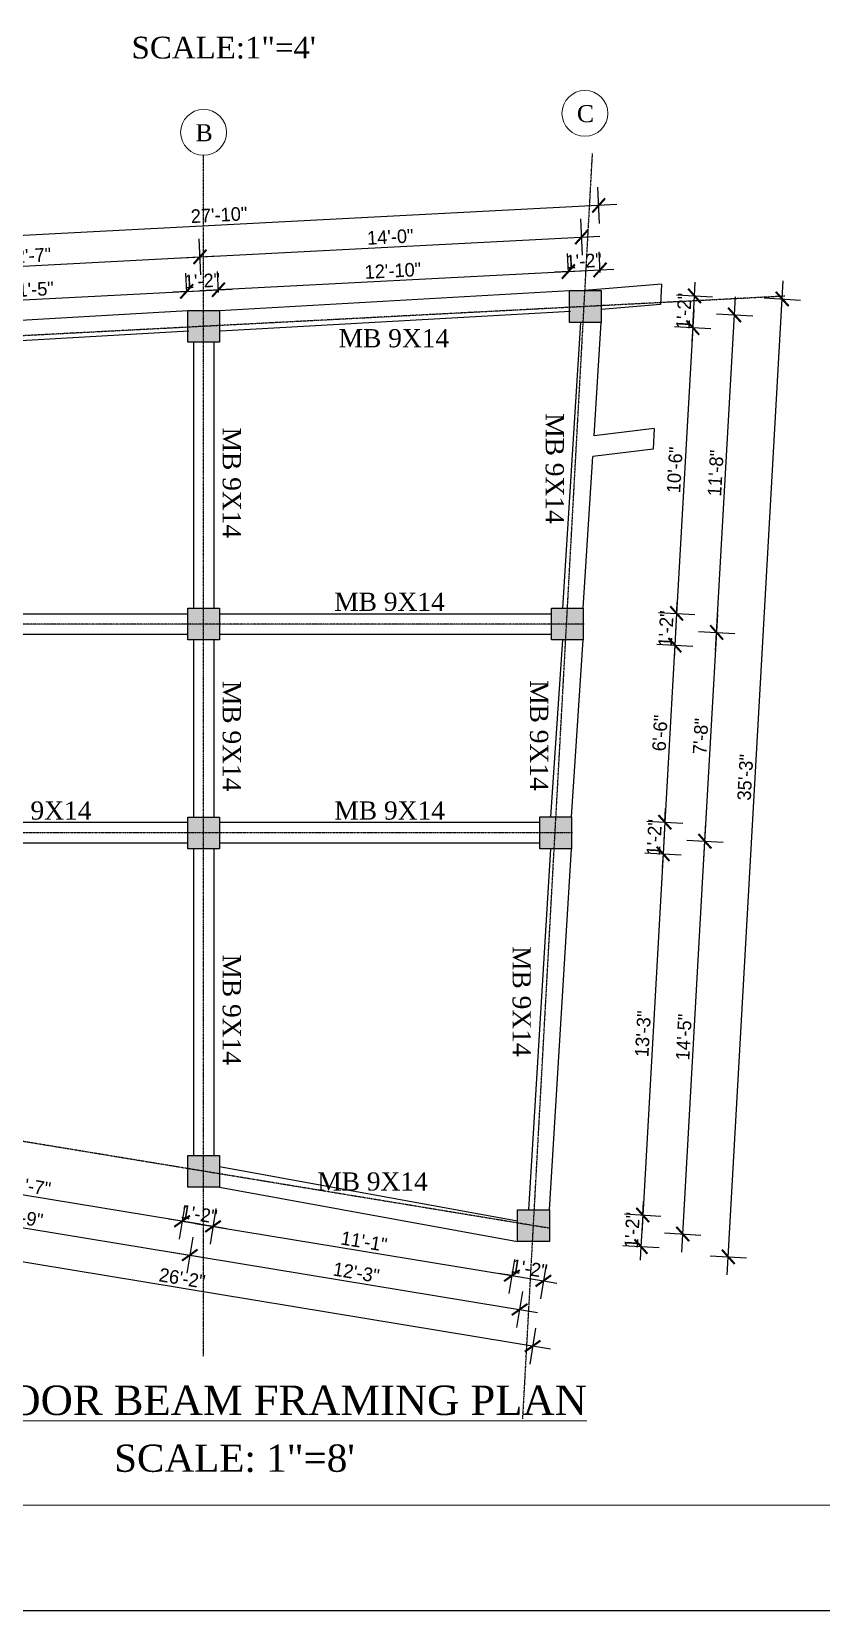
# Model space of a CAD drawing. Header units: inches. Extents: x -412 to 2766, y -9590 to -2111.
# Drawn here: x 1918 to 2266, y -6958 to -6262 of the extents above; entities that cross this region are included whole.
import ezdxf

# ---------------------------------------------------------------- set-up
doc = ezdxf.new("R2010")
doc.units = ezdxf.units.IN
doc.header["$LTSCALE"] = 0.5
doc.header["$MEASUREMENT"] = 0
doc.header["$PDMODE"] = 66
doc.linetypes.add('PHANTOM2', pattern=[1.25, 0.625, -0.125, 0.125, -0.125, 0.125, -0.125])
for name, color, linetype, lineweight in [('15 TEXT', 7, 'Continuous', 15), ('COLUMN', 8, 'Continuous', 50), ('DOOR & WIN', 1, 'Continuous', 25), ('ELE1', 3, 'Continuous', 9), ('Profile ele', 4, 'Continuous', 25), ('TEXT', 220, 'Continuous', 9), ('window', 6, 'Continuous', 13)]:
    doc.layers.add(name, color=color, linetype=linetype, lineweight=lineweight)
doc.layers.add('OUTLINE', color=116, linetype='Continuous')
doc.styles.add('ARCHITECTURE', font='stylu.ttf')
doc.styles.add('arial', font='arial.ttf')
doc.styles.get("Standard").update_dxf_attribs({"font": 'arial.ttf'})
doc.dimstyles.new('8 SCALE', dxfattribs={"dimscale": 0, "dimtxt": 6, "dimasz": 6, "dimexe": 8, "dimexo": 8, "dimgap": 1.25, "dimtad": 1, "dimdec": 0, "dimzin": 3, "dimdsep": 46, "dimlunit": 4, "dimtxsty": 'ARCHITECTURE', "dimblk": 'ARCHTICK', "dimcen": 8, "dimdle": 8, "dimclrd": 5, "dimclre": 5, "dimclrt": 7, "dimadec": 0, "dimazin": 0, "dimtfac": 0.75, "dimtdec": 0, "dimtix": 1, "dimtmove": 2, "dimatfit": 3, "dimldrblk": 'ARCHTICK', "dimfxl": 8, "dimfxlon": 1, "dimtolj": 1, "dimtzin": 0, "dimlwd": -1, "dimlwe": -1, "dimarcsym": 0})

# ---------------------------------------------------------------- blocks, each defined once
blk = doc.blocks.new('51')
at = {"layer": '15 TEXT', "insert": (-17582.38, -17245.49, 0), "char_height": 9.6, "width": 487.7637, "attachment_point": 1, "style": 'arial'}
blk.add_mtext('{\\fTimes New Roman|b0|i0|c0|p18;SCALE:1"=4\'}', dxfattribs=at)
blk = doc.blocks.new('_ArchTick')
at = {"color": 0, "linetype": 'ByBlock', "const_width": 0.15}
blk.add_lwpolyline([(-0.5, -0.5), (0.5, 0.5)], dxfattribs=at)
blk = doc.blocks.new('*D1246')
at = {"layer": 'Defpoints', "color": 0, "transparency": 16777216}
for p in [(-12250.72, -10860.54), (-12250.28, -10868.96), (-12387.28, -10876.81)]:
    blk.add_point(p, dxfattribs=at)
at = {"layer": 'Profile ele', "color": 5, "transparency": 16777216}
for p, q in [((-12250.7, -10860.97), (-12251.14, -10852.55)), ((-12395.75, -10868.08), (-12242.73, -10860.13)), ((-12387.7, -10868.82), (-12388.18, -10859.68))]:
    blk.add_line(p, q, dxfattribs=at)
at = {"layer": 'Profile ele', "color": 5, "transparency": 16777216, "xscale": 6, "yscale": 6, "zscale": 6}
for p, rotation in [((-12250.72, -10860.54), 2.975964946127223), ((-12387.76, -10867.67), 182.9759649461272)]:
    blk.add_blockref('_ArchTick', p, dxfattribs=dict(at, rotation=rotation))
at = {"layer": 'Profile ele', "color": 7, "transparency": 16777216, "insert": (-12319.47, -10859.73), "char_height": 6, "attachment_point": 5, "rotation": 2.97596, "style": 'ARCHITECTURE'}
blk.add_mtext('\\A1;11\'-5"', dxfattribs=at)
blk = doc.blocks.new('*D1247')
at = {"layer": 'Defpoints', "color": 0, "transparency": 16777216}
for p in [(-12236.76, -10859.82), (-12250.28, -10868.96), (-12236.28, -10868.96)]:
    blk.add_point(p, dxfattribs=at)
at = {"layer": 'Profile ele', "color": 5, "transparency": 16777216}
for p, q in [((-12250.7, -10860.97), (-12251.14, -10852.55)), ((-12236.7, -10860.97), (-12237.18, -10851.83)), ((-12250.72, -10860.54), (-12256.71, -10860.85)), ((-12250.72, -10860.54), (-12236.76, -10859.82)), ((-12236.76, -10859.82), (-12230.77, -10859.5))]:
    blk.add_line(p, q, dxfattribs=at)
at = {"layer": 'Profile ele', "color": 5, "transparency": 16777216, "xscale": 6, "yscale": 6, "zscale": 6}
for p, rotation in [((-12236.76, -10859.82), 182.9759649461272), ((-12250.72, -10860.54), 2.975964946127228)]:
    blk.add_blockref('_ArchTick', p, dxfattribs=dict(at, rotation=rotation))
at = {"layer": 'Profile ele', "color": 7, "transparency": 16777216, "insert": (-12243.97, -10855.88), "char_height": 6, "attachment_point": 5, "rotation": 2.97596, "style": 'ARCHITECTURE'}
blk.add_mtext('\\A1;1\'-2"', dxfattribs=at)
blk = doc.blocks.new('*D1248')
at = {"layer": 'Defpoints', "color": 0, "transparency": 16777216}
for p in [(-12082.66, -10851.81), (-12082.22, -10860.23), (-12236.28, -10868.96)]:
    blk.add_point(p, dxfattribs=at)
at = {"layer": 'Profile ele', "color": 5, "transparency": 16777216}
for p, q in [((-12082.64, -10852.24), (-12083.08, -10843.82)), ((-12244.75, -10860.23), (-12074.67, -10851.39)), ((-12236.7, -10860.97), (-12237.18, -10851.83))]:
    blk.add_line(p, q, dxfattribs=at)
at = {"layer": 'Profile ele', "color": 5, "transparency": 16777216, "xscale": 6, "yscale": 6, "zscale": 6}
for p, rotation in [((-12082.66, -10851.81), 2.975964946127223), ((-12236.76, -10859.82), 182.9759649461272)]:
    blk.add_blockref('_ArchTick', p, dxfattribs=dict(at, rotation=rotation))
at = {"layer": 'Profile ele', "color": 7, "transparency": 16777216, "insert": (-12159.94, -10851.46), "char_height": 6, "attachment_point": 5, "rotation": 2.97596, "style": 'ARCHITECTURE'}
blk.add_mtext('\\A1;12\'-10"', dxfattribs=at)
blk = doc.blocks.new('*D1249')
at = {"layer": 'Defpoints', "color": 0, "transparency": 16777216}
for p in [(-12068.7, -10851.08), (-12082.22, -10860.23), (-12068.22, -10860.22)]:
    blk.add_point(p, dxfattribs=at)
at = {"layer": 'Profile ele', "color": 5, "transparency": 16777216}
for p, q in [((-12082.64, -10852.24), (-12083.08, -10843.82)), ((-12068.64, -10852.24), (-12069.11, -10843.09)), ((-12082.66, -10851.81), (-12088.65, -10852.12)), ((-12082.66, -10851.81), (-12068.7, -10851.08)), ((-12068.7, -10851.08), (-12062.71, -10850.77))]:
    blk.add_line(p, q, dxfattribs=at)
at = {"layer": 'Profile ele', "color": 5, "transparency": 16777216, "xscale": 6, "yscale": 6, "zscale": 6}
for p, rotation in [((-12082.66, -10851.81), 2.975964946127228), ((-12068.7, -10851.08), 182.9759649461272)]:
    blk.add_blockref('_ArchTick', p, dxfattribs=dict(at, rotation=rotation))
at = {"layer": 'Profile ele', "color": 7, "transparency": 16777216, "insert": (-12075.9, -10847.14), "char_height": 6, "attachment_point": 5, "rotation": 2.97596, "style": 'ARCHITECTURE'}
blk.add_mtext('\\A1;1\'-2"', dxfattribs=at)
blk = doc.blocks.new('*D1250')
at = {"layer": 'Defpoints', "color": 0, "transparency": 16777216}
for p in [(-12244.88, -10845.33), (-12243.28, -10875.96), (-12394.28, -10883.81)]:
    blk.add_point(p, dxfattribs=at)
at = {"layer": 'Profile ele', "color": 5, "transparency": 16777216}
for p, q in [((-12244.46, -10853.32), (-12245.29, -10837.34)), ((-12403.87, -10853.59), (-12236.89, -10844.91)), ((-12395.46, -10861.17), (-12396.29, -10845.19))]:
    blk.add_line(p, q, dxfattribs=at)
at = {"layer": 'Profile ele', "color": 5, "transparency": 16777216, "xscale": 6, "yscale": 6, "zscale": 6}
for p, rotation in [((-12244.88, -10845.33), 2.975964946168022), ((-12395.88, -10853.18), 182.975964946168)]:
    blk.add_blockref('_ArchTick', p, dxfattribs=dict(at, rotation=rotation))
at = {"layer": 'Profile ele', "color": 7, "transparency": 16777216, "insert": (-12320.61, -10844.79), "char_height": 6, "attachment_point": 5, "rotation": 2.97596, "style": 'ARCHITECTURE'}
blk.add_mtext('\\A1;12\'-7"', dxfattribs=at)
blk = doc.blocks.new('*D1251')
at = {"layer": 'Defpoints', "color": 0, "transparency": 16777216}
for p in [(-12076.82, -10836.59), (-12075.22, -10867.23), (-12243.28, -10875.96)]:
    blk.add_point(p, dxfattribs=at)
at = {"layer": 'Profile ele', "color": 5, "transparency": 16777216}
for p, q in [((-12076.4, -10844.58), (-12077.23, -10828.6)), ((-12252.87, -10845.74), (-12068.83, -10836.17)), ((-12244.46, -10853.31), (-12245.29, -10837.34))]:
    blk.add_line(p, q, dxfattribs=at)
at = {"layer": 'Profile ele', "color": 5, "transparency": 16777216, "xscale": 6, "yscale": 6, "zscale": 6}
for p, rotation in [((-12076.82, -10836.59), 2.975964946127223), ((-12244.88, -10845.32), 182.9759649461272)]:
    blk.add_blockref('_ArchTick', p, dxfattribs=dict(at, rotation=rotation))
at = {"layer": 'Profile ele', "color": 7, "transparency": 16777216, "insert": (-12161.08, -10836.56), "char_height": 6, "attachment_point": 5, "rotation": 2.97596, "style": 'ARCHITECTURE'}
blk.add_mtext('\\A1;14\'-0"', dxfattribs=at)
blk = doc.blocks.new('*D1252')
at = {"layer": 'Defpoints', "color": 0, "transparency": 16777216}
for p in [(-12403.2, -10840.05), (-12067.39, -10859.45), (-12401.28, -10876.81)]:
    blk.add_point(p, dxfattribs=at)
at = {"layer": 'Profile ele', "color": 5, "transparency": 16777216}
for p, q in [((-12068.89, -10830.68), (-12069.72, -10814.7)), ((-12061.31, -10822.28), (-12411.19, -10840.47)), ((-12402.78, -10848.04), (-12403.61, -10832.06))]:
    blk.add_line(p, q, dxfattribs=at)
at = {"layer": 'Profile ele', "color": 5, "transparency": 16777216, "xscale": 6, "yscale": 6, "zscale": 6}
for p, rotation in [((-12069.3, -10822.69), 2.975964946168395), ((-12403.2, -10840.05), 182.9759649461684)]:
    blk.add_blockref('_ArchTick', p, dxfattribs=dict(at, rotation=rotation))
at = {"layer": 'Profile ele', "color": 7, "transparency": 16777216, "insert": (-12236.48, -10826.89), "char_height": 6, "attachment_point": 5, "rotation": 2.97596, "style": 'ARCHITECTURE'}
blk.add_mtext('\\A1;27\'-10"', dxfattribs=at)
blk = doc.blocks.new('*D1253')
at = {"layer": 'Defpoints', "color": 0, "transparency": 16777216}
for p in [(-12387.28, -11230.22), (-12390.13, -11247.5), (-12250.28, -11255.13)]:
    blk.add_point(p, dxfattribs=at)
at = {"layer": 'Profile ele', "color": 5, "transparency": 16777216}
for p, q in [((-12244.87, -11271.46), (-12398.03, -11246.19)), ((-12388.83, -11239.6), (-12391.44, -11255.39)), ((-12251.59, -11263.02), (-12254.07, -11278.05))]:
    blk.add_line(p, q, dxfattribs=at)
at = {"layer": 'Profile ele', "color": 5, "transparency": 16777216, "xscale": 6, "yscale": 6, "zscale": 6}
for p, rotation in [((-12390.13, -11247.5), 170.6334039608595), ((-12252.76, -11270.16), 350.6334039608595)]:
    blk.add_blockref('_ArchTick', p, dxfattribs=dict(at, rotation=rotation))
at = {"layer": 'Profile ele', "color": 7, "transparency": 16777216, "insert": (-12320.72, -11254.42), "char_height": 6, "attachment_point": 5, "rotation": 350.6334, "style": 'ARCHITECTURE'}
blk.add_mtext('\\A1;11\'-7"', dxfattribs=at)
blk = doc.blocks.new('*D1255')
at = {"layer": 'Defpoints', "color": 0, "transparency": 16777216}
for p in [(-12250.28, -11255.13), (-12236.28, -11255.13), (-12239.13, -11272.4)]:
    blk.add_point(p, dxfattribs=at)
at = {"layer": 'Profile ele', "color": 5, "transparency": 16777216}
for p, q in [((-12251.59, -11263.02), (-12254.07, -11278.05)), ((-12237.83, -11264.51), (-12240.44, -11280.3)), ((-12252.76, -11270.16), (-12258.68, -11269.18)), ((-12252.76, -11270.16), (-12239.13, -11272.4)), ((-12239.13, -11272.4), (-12233.21, -11273.38))]:
    blk.add_line(p, q, dxfattribs=at)
at = {"layer": 'Profile ele', "color": 5, "transparency": 16777216, "xscale": 6, "yscale": 6, "zscale": 6}
for p, rotation in [((-12252.76, -11270.16), 350.6334039608595), ((-12239.13, -11272.4), 170.6334039608595)]:
    blk.add_blockref('_ArchTick', p, dxfattribs=dict(at, rotation=rotation))
at = {"layer": 'Profile ele', "color": 7, "transparency": 16777216, "insert": (-12245.25, -11267.03), "char_height": 6, "attachment_point": 5, "rotation": 350.6334, "style": 'ARCHITECTURE'}
blk.add_mtext('\\A1;1\'-2"', dxfattribs=at)
blk = doc.blocks.new('*D1256')
at = {"layer": 'Defpoints', "color": 0, "transparency": 16777216}
for p in [(-12236.28, -11255.13), (-12105.04, -11279.09), (-12107.52, -11294.11)]:
    blk.add_point(p, dxfattribs=at)
at = {"layer": 'Profile ele', "color": 5, "transparency": 16777216}
for p, q in [((-12237.83, -11264.51), (-12240.44, -11280.3)), ((-12247.03, -11271.1), (-12099.63, -11295.42)), ((-12106.34, -11286.98), (-12108.82, -11302.01))]:
    blk.add_line(p, q, dxfattribs=at)
at = {"layer": 'Profile ele', "color": 5, "transparency": 16777216, "xscale": 6, "yscale": 6, "zscale": 6}
for p, rotation in [((-12239.13, -11272.4), 170.6334039608595), ((-12107.52, -11294.11), 350.6334039608595)]:
    blk.add_blockref('_ArchTick', p, dxfattribs=dict(at, rotation=rotation))
at = {"layer": 'Profile ele', "color": 7, "transparency": 16777216, "insert": (-12172.63, -11279.04), "char_height": 6, "attachment_point": 5, "rotation": 350.6334, "style": 'ARCHITECTURE'}
blk.add_mtext('\\A1;11\'-1"', dxfattribs=at)
blk = doc.blocks.new('*D1257')
at = {"layer": 'Defpoints', "color": 0, "transparency": 16777216}
for p in [(-12105.04, -11279.09), (-12091.17, -11281.38), (-12093.65, -11296.4)]:
    blk.add_point(p, dxfattribs=at)
at = {"layer": 'Profile ele', "color": 5, "transparency": 16777216}
for p, q in [((-12106.34, -11286.98), (-12108.82, -11302.01)), ((-12107.52, -11294.11), (-12113.44, -11293.14)), ((-12107.52, -11294.11), (-12093.65, -11296.4)), ((-12092.47, -11289.27), (-12094.95, -11304.3)), ((-12093.65, -11296.4), (-12087.73, -11297.38))]:
    blk.add_line(p, q, dxfattribs=at)
at = {"layer": 'Profile ele', "color": 5, "transparency": 16777216, "xscale": 6, "yscale": 6, "zscale": 6}
for p, rotation in [((-12107.52, -11294.11), 350.6334039608595), ((-12093.65, -11296.4), 170.6334039608595)]:
    blk.add_blockref('_ArchTick', p, dxfattribs=dict(at, rotation=rotation))
at = {"layer": 'Profile ele', "color": 7, "transparency": 16777216, "insert": (-12099.88, -11291.01), "char_height": 6, "attachment_point": 5, "rotation": 350.6334, "style": 'ARCHITECTURE'}
blk.add_mtext('\\A1;1\'-2"', dxfattribs=at)
blk = doc.blocks.new('*D1258')
at = {"layer": 'Defpoints', "color": 0, "transparency": 16777216}
for p in [(-12394.28, -11223.22), (-12243.28, -11248.13), (-12249.38, -11285.08)]:
    blk.add_point(p, dxfattribs=at)
at = {"layer": 'Profile ele', "color": 5, "transparency": 16777216}
for p, q in [((-12399.08, -11252.28), (-12401.68, -11268.06)), ((-12408.27, -11258.87), (-12241.49, -11286.38)), ((-12248.08, -11277.18), (-12250.68, -11292.97))]:
    blk.add_line(p, q, dxfattribs=at)
at = {"layer": 'Profile ele', "color": 5, "transparency": 16777216, "xscale": 6, "yscale": 6, "zscale": 6}
for p, rotation in [((-12400.38, -11260.17), 170.6334039608233), ((-12249.38, -11285.08), 350.6334039608233)]:
    blk.add_blockref('_ArchTick', p, dxfattribs=dict(at, rotation=rotation))
at = {"layer": 'Profile ele', "color": 7, "transparency": 16777216, "insert": (-12324.17, -11268.33), "char_height": 6, "attachment_point": 5, "rotation": 350.6334, "style": 'ARCHITECTURE'}
blk.add_mtext('\\A1;12\'-9"', dxfattribs=at)
blk = doc.blocks.new('*D1259')
at = {"layer": 'Defpoints', "color": 0, "transparency": 16777216}
for p in [(-12243.28, -11248.13), (-12098.04, -11272.09), (-12104.13, -11309.04)]:
    blk.add_point(p, dxfattribs=at)
at = {"layer": 'Profile ele', "color": 5, "transparency": 16777216}
for p, q in [((-12248.08, -11277.19), (-12250.68, -11292.97)), ((-12257.27, -11283.78), (-12096.24, -11310.34)), ((-12102.83, -11301.14), (-12105.44, -11316.93))]:
    blk.add_line(p, q, dxfattribs=at)
at = {"layer": 'Profile ele', "color": 5, "transparency": 16777216, "xscale": 6, "yscale": 6, "zscale": 6}
for p, rotation in [((-12249.38, -11285.08), 170.6334039608595), ((-12104.13, -11309.04), 350.6334039608595)]:
    blk.add_blockref('_ArchTick', p, dxfattribs=dict(at, rotation=rotation))
at = {"layer": 'Profile ele', "color": 7, "transparency": 16777216, "insert": (-12176.05, -11292.76), "char_height": 6, "attachment_point": 5, "rotation": 350.6334, "style": 'ARCHITECTURE'}
blk.add_mtext('\\A1;12\'-3"', dxfattribs=at)
blk = doc.blocks.new('*D1260')
at = {"layer": 'Defpoints', "color": 0, "transparency": 16777216}
for p in [(-12401.28, -11230.22), (-12408.51, -11274.01), (-12091.17, -11281.38)]:
    blk.add_point(p, dxfattribs=at)
at = {"layer": 'Profile ele', "color": 5, "transparency": 16777216}
for p, q in [((-12407.21, -11266.12), (-12409.81, -11281.91)), ((-12090.5, -11326.47), (-12416.4, -11272.71)), ((-12097.09, -11317.27), (-12099.69, -11333.06))]:
    blk.add_line(p, q, dxfattribs=at)
at = {"layer": 'Profile ele', "color": 5, "transparency": 16777216, "xscale": 6, "yscale": 6, "zscale": 6}
for p, rotation in [((-12408.51, -11274.01), 170.6334039608233), ((-12098.39, -11325.17), 350.6334039608233)]:
    blk.add_blockref('_ArchTick', p, dxfattribs=dict(at, rotation=rotation))
at = {"layer": 'Profile ele', "color": 7, "transparency": 16777216, "insert": (-12252.74, -11295.29), "char_height": 6, "attachment_point": 5, "rotation": 350.6334, "style": 'ARCHITECTURE'}
blk.add_mtext('\\A1;26\'-2"', dxfattribs=at)
blk = doc.blocks.new('*D1271')
at = {"layer": 'Defpoints', "color": 0, "transparency": 16777216}
for p in [(-12068.22, -10860.22), (-12027.1, -10862.54), (-12068.22, -10874.23)]:
    blk.add_point(p, dxfattribs=at)
at = {"layer": 'Profile ele', "color": 5, "transparency": 16777216}
for p, q in [((-12027.1, -10862.54), (-12026.77, -10856.55)), ((-12035.09, -10862.09), (-12019.12, -10862.99)), ((-12027.89, -10876.5), (-12027.1, -10862.54)), ((-12035.88, -10876.05), (-12019.9, -10876.95)), ((-12027.89, -10876.5), (-12028.23, -10882.49))]:
    blk.add_line(p, q, dxfattribs=at)
at = {"layer": 'Profile ele', "color": 5, "transparency": 16777216, "xscale": 6, "yscale": 6, "zscale": 6}
for p, rotation in [((-12027.1, -10862.54), 266.7745133990512), ((-12027.89, -10876.5), 86.77451339905117)]:
    blk.add_blockref('_ArchTick', p, dxfattribs=dict(at, rotation=rotation))
at = {"layer": 'Profile ele', "color": 7, "transparency": 16777216, "insert": (-12031.8, -10869.28), "char_height": 6, "attachment_point": 5, "rotation": 86.77451, "style": 'ARCHITECTURE'}
blk.add_mtext('\\A1;1\'-2"', dxfattribs=at)
blk = doc.blocks.new('*D1272')
at = {"layer": 'Defpoints', "color": 0, "transparency": 16777216}
for p in [(-12068.22, -10874.23), (-12076.11, -11000.09), (-12034.99, -11002.41)]:
    blk.add_point(p, dxfattribs=at)
at = {"layer": 'Profile ele', "color": 5, "transparency": 16777216}
for p, q in [((-12027.44, -10868.51), (-12035.44, -11010.4)), ((-12035.88, -10876.05), (-12019.9, -10876.95)), ((-12042.97, -11001.96), (-12027, -11002.86))]:
    blk.add_line(p, q, dxfattribs=at)
at = {"layer": 'Profile ele', "color": 5, "transparency": 16777216, "xscale": 6, "yscale": 6, "zscale": 6}
for p, rotation in [((-12027.89, -10876.5), 86.77451339905117), ((-12034.99, -11002.41), 266.7745133990512)]:
    blk.add_blockref('_ArchTick', p, dxfattribs=dict(at, rotation=rotation))
at = {"layer": 'Profile ele', "color": 7, "transparency": 16777216, "insert": (-12035.81, -10939.21), "char_height": 6, "attachment_point": 5, "rotation": 86.77451, "style": 'ARCHITECTURE'}
blk.add_mtext('\\A1;10\'-6"', dxfattribs=at)
blk = doc.blocks.new('*D1273')
at = {"layer": 'Defpoints', "color": 0, "transparency": 16777216}
for p in [(-12076.11, -11000.09), (-12076.11, -11014.09), (-12035.77, -11016.37)]:
    blk.add_point(p, dxfattribs=at)
at = {"layer": 'Profile ele', "color": 5, "transparency": 16777216}
for p, q in [((-12042.97, -11001.96), (-12027, -11002.86)), ((-12034.99, -11002.41), (-12035.77, -11016.37)), ((-12034.99, -11002.41), (-12034.65, -10996.42)), ((-12043.76, -11015.92), (-12027.78, -11016.82)), ((-12035.77, -11016.37), (-12036.11, -11022.36))]:
    blk.add_line(p, q, dxfattribs=at)
at = {"layer": 'Profile ele', "color": 5, "transparency": 16777216, "xscale": 6, "yscale": 6, "zscale": 6}
for p, rotation in [((-12034.99, -11002.41), 266.7745133990512), ((-12035.77, -11016.37), 86.77451339905117)]:
    blk.add_blockref('_ArchTick', p, dxfattribs=dict(at, rotation=rotation))
at = {"layer": 'Profile ele', "color": 7, "transparency": 16777216, "insert": (-12039.68, -11009.15), "char_height": 6, "attachment_point": 5, "rotation": 86.77451, "style": 'ARCHITECTURE'}
blk.add_mtext('\\A1;1\'-2"', dxfattribs=at)
blk = doc.blocks.new('*D1274')
at = {"layer": 'Defpoints', "color": 0, "transparency": 16777216}
for p in [(-12076.11, -11014.09), (-12081.23, -11092.05), (-12040.17, -11094.37)]:
    blk.add_point(p, dxfattribs=at)
at = {"layer": 'Profile ele', "color": 5, "transparency": 16777216}
for p, q in [((-12035.32, -11008.38), (-12040.62, -11102.36)), ((-12043.76, -11015.92), (-12027.78, -11016.82)), ((-12048.15, -11093.92), (-12032.18, -11094.82))]:
    blk.add_line(p, q, dxfattribs=at)
at = {"layer": 'Profile ele', "color": 5, "transparency": 16777216, "xscale": 6, "yscale": 6, "zscale": 6}
for p, rotation in [((-12035.77, -11016.37), 86.77451339905117), ((-12040.17, -11094.37), 266.7745133990512)]:
    blk.add_blockref('_ArchTick', p, dxfattribs=dict(at, rotation=rotation))
at = {"layer": 'Profile ele', "color": 7, "transparency": 16777216, "insert": (-12042.32, -11055.12), "char_height": 6, "attachment_point": 5, "rotation": 86.77451, "style": 'ARCHITECTURE'}
blk.add_mtext('\\A1;6\'-6"', dxfattribs=at)
blk = doc.blocks.new('*D1275')
at = {"layer": 'Defpoints', "color": 0, "transparency": 16777216}
for p in [(-12081.23, -11092.05), (-12081.29, -11106.05), (-12040.95, -11108.33)]:
    blk.add_point(p, dxfattribs=at)
at = {"layer": 'Profile ele', "color": 5, "transparency": 16777216}
for p, q in [((-12040.17, -11094.37), (-12039.83, -11088.38)), ((-12048.15, -11093.92), (-12032.18, -11094.82)), ((-12040.17, -11094.37), (-12040.95, -11108.33)), ((-12048.94, -11107.88), (-12032.97, -11108.78)), ((-12040.95, -11108.33), (-12041.29, -11114.32))]:
    blk.add_line(p, q, dxfattribs=at)
at = {"layer": 'Profile ele', "color": 5, "transparency": 16777216, "xscale": 6, "yscale": 6, "zscale": 6}
for p, rotation in [((-12040.17, -11094.37), 266.7745133990512), ((-12040.95, -11108.33), 86.77451339905117)]:
    blk.add_blockref('_ArchTick', p, dxfattribs=dict(at, rotation=rotation))
at = {"layer": 'Profile ele', "color": 7, "transparency": 16777216, "insert": (-12044.86, -11101.11), "char_height": 6, "attachment_point": 5, "rotation": 86.77451, "style": 'ARCHITECTURE'}
blk.add_mtext('\\A1;1\'-2"', dxfattribs=at)
blk = doc.blocks.new('*D1276')
at = {"layer": 'Defpoints', "color": 0, "transparency": 16777216}
for p in [(-12081.29, -11106.05), (-12091.09, -11265.09), (-12049.92, -11267.41)]:
    blk.add_point(p, dxfattribs=at)
at = {"layer": 'Profile ele', "color": 5, "transparency": 16777216}
for p, q in [((-12040.5, -11100.34), (-12050.37, -11275.4)), ((-12048.94, -11107.88), (-12032.97, -11108.78)), ((-12057.91, -11266.96), (-12041.93, -11267.86))]:
    blk.add_line(p, q, dxfattribs=at)
at = {"layer": 'Profile ele', "color": 5, "transparency": 16777216, "xscale": 6, "yscale": 6, "zscale": 6}
for p, rotation in [((-12040.95, -11108.33), 86.77451339905117), ((-12049.92, -11267.41), 266.7745133990512)]:
    blk.add_blockref('_ArchTick', p, dxfattribs=dict(at, rotation=rotation))
at = {"layer": 'Profile ele', "color": 7, "transparency": 16777216, "insert": (-12049.79, -11187.62), "char_height": 6, "attachment_point": 5, "rotation": 86.77451, "style": 'ARCHITECTURE'}
blk.add_mtext('\\A1;13\'-3"', dxfattribs=at)
blk = doc.blocks.new('*D1277')
at = {"layer": 'Defpoints', "color": 0, "transparency": 16777216}
for p in [(-12091.09, -11265.09), (-12091.04, -11279.04), (-12050.7, -11281.31)]:
    blk.add_point(p, dxfattribs=at)
at = {"layer": 'Profile ele', "color": 5, "transparency": 16777216}
for p, q in [((-12057.91, -11266.96), (-12041.93, -11267.86)), ((-12049.92, -11267.41), (-12049.58, -11261.42)), ((-12049.92, -11267.41), (-12050.7, -11281.31)), ((-12058.69, -11280.86), (-12042.72, -11281.76)), ((-12050.7, -11281.31), (-12051.04, -11287.3))]:
    blk.add_line(p, q, dxfattribs=at)
at = {"layer": 'Profile ele', "color": 5, "transparency": 16777216, "xscale": 6, "yscale": 6, "zscale": 6}
for p, rotation in [((-12049.92, -11267.41), 266.7745133990512), ((-12050.7, -11281.31), 86.77451339905117)]:
    blk.add_blockref('_ArchTick', p, dxfattribs=dict(at, rotation=rotation))
at = {"layer": 'Profile ele', "color": 7, "transparency": 16777216, "insert": (-12054.61, -11274.12), "char_height": 6, "attachment_point": 5, "rotation": 86.77451, "style": 'ARCHITECTURE'}
blk.add_mtext('\\A1;1\'-2"', dxfattribs=at)
blk = doc.blocks.new('*D1278')
at = {"layer": 'Defpoints', "color": 0, "transparency": 16777216}
for p in [(-12088.29, -11099.05), (-12022.55, -11102.76), (-12098.04, -11272.09)]:
    blk.add_point(p, dxfattribs=at)
at = {"layer": 'Profile ele', "color": 5, "transparency": 16777216}
for p, q in [((-12032.75, -11283.78), (-12022.1, -11094.77)), ((-12030.54, -11102.31), (-12014.56, -11103.21)), ((-12040.29, -11275.34), (-12024.31, -11276.24))]:
    blk.add_line(p, q, dxfattribs=at)
at = {"layer": 'Profile ele', "color": 5, "transparency": 16777216, "xscale": 6, "yscale": 6, "zscale": 6}
for p, rotation in [((-12022.55, -11102.76), 86.77450968717929), ((-12032.3, -11275.79), 266.7745096871793)]:
    blk.add_blockref('_ArchTick', p, dxfattribs=dict(at, rotation=rotation))
at = {"layer": 'Profile ele', "color": 7, "transparency": 16777216, "insert": (-12031.8, -11189.03), "char_height": 6, "attachment_point": 5, "rotation": 86.77451, "style": 'ARCHITECTURE'}
blk.add_mtext('\\A1;14\'-5"', dxfattribs=at)
blk = doc.blocks.new('*D1279')
at = {"layer": 'Defpoints', "color": 0, "transparency": 16777216}
for p in [(-12083.11, -11007.09), (-12017.36, -11010.8), (-12088.29, -11099.05)]:
    blk.add_point(p, dxfattribs=at)
at = {"layer": 'Profile ele', "color": 5, "transparency": 16777216}
for p, q in [((-12023, -11110.75), (-12016.91, -11002.81)), ((-12025.35, -11010.35), (-12009.38, -11011.25)), ((-12030.53, -11102.31), (-12014.56, -11103.21))]:
    blk.add_line(p, q, dxfattribs=at)
at = {"layer": 'Profile ele', "color": 5, "transparency": 16777216, "xscale": 6, "yscale": 6, "zscale": 6}
for p, rotation in [((-12017.36, -11010.8), 86.77451339905117), ((-12022.55, -11102.76), 266.7745133990512)]:
    blk.add_blockref('_ArchTick', p, dxfattribs=dict(at, rotation=rotation))
at = {"layer": 'Profile ele', "color": 7, "transparency": 16777216, "insert": (-12024.41, -11056.53), "char_height": 6, "attachment_point": 5, "rotation": 86.77451, "style": 'ARCHITECTURE'}
blk.add_mtext('\\A1;7\'-8"', dxfattribs=at)
blk = doc.blocks.new('*D1280')
at = {"layer": 'Defpoints', "color": 0, "transparency": 16777216}
for p in [(-12075.22, -10867.23), (-12009.48, -10870.93), (-12083.11, -11007.09)]:
    blk.add_point(p, dxfattribs=at)
at = {"layer": 'Profile ele', "color": 5, "transparency": 16777216}
for p, q in [((-12017.81, -11018.79), (-12009.03, -10862.94)), ((-12017.47, -10870.48), (-12001.49, -10871.38)), ((-12025.35, -11010.35), (-12009.38, -11011.25))]:
    blk.add_line(p, q, dxfattribs=at)
at = {"layer": 'Profile ele', "color": 5, "transparency": 16777216, "xscale": 6, "yscale": 6, "zscale": 6}
for p, rotation in [((-12009.48, -10870.93), 86.77451339905117), ((-12017.36, -11010.8), 266.7745133990512)]:
    blk.add_blockref('_ArchTick', p, dxfattribs=dict(at, rotation=rotation))
at = {"layer": 'Profile ele', "color": 7, "transparency": 16777216, "insert": (-12017.77, -10940.62), "char_height": 6, "attachment_point": 5, "rotation": 86.77451, "style": 'ARCHITECTURE'}
blk.add_mtext('\\A1;11\'-8"', dxfattribs=at)
blk = doc.blocks.new('*D1281')
at = {"layer": 'Defpoints', "color": 0, "transparency": 16777216}
for p in [(-12067.39, -10859.45), (-11988.47, -10863.9), (-12091.17, -11281.38)]:
    blk.add_point(p, dxfattribs=at)
at = {"layer": 'Profile ele', "color": 5, "transparency": 16777216}
for p, q in [((-12012.7, -11293.81), (-11988.02, -10855.91)), ((-11996.46, -10863.45), (-11980.48, -10864.35)), ((-12020.23, -11285.38), (-12004.26, -11286.28))]:
    blk.add_line(p, q, dxfattribs=at)
at = {"layer": 'Profile ele', "color": 5, "transparency": 16777216, "xscale": 6, "yscale": 6, "zscale": 6}
for p, rotation in [((-11988.47, -10863.9), 86.77451339904515), ((-12012.25, -11285.83), 266.7745133990452)]:
    blk.add_blockref('_ArchTick', p, dxfattribs=dict(at, rotation=rotation))
at = {"layer": 'Profile ele', "color": 7, "transparency": 16777216, "insert": (-12004.73, -11074.62), "char_height": 6, "attachment_point": 5, "rotation": 86.77451, "style": 'ARCHITECTURE'}
blk.add_mtext('\\A1;35\'-3"', dxfattribs=at)
blk = doc.blocks.new('62')
at = {"layer": 'COLUMN'}
h = blk.add_hatch(color=256, dxfattribs=at)
h.dxf.hatch_style = 1
h.paths.add_polyline_path([(-12068.22, -10874.23), (-12068.22, -10860.23), (-12082.22, -10860.23), (-12082.22, -10874.23)])
h = blk.add_hatch(color=256, dxfattribs=at)
h.dxf.hatch_style = 1
h.paths.add_polyline_path([(-12236.28, -10882.96), (-12236.28, -10868.96), (-12250.28, -10868.96), (-12250.28, -10882.96)])
h = blk.add_hatch(color=256, dxfattribs=at)
h.dxf.hatch_style = 1
h.paths.add_polyline_path([(-12236.28, -11014.09), (-12236.28, -11000.09), (-12250.28, -11000.09), (-12250.28, -11014.09)])
h = blk.add_hatch(color=256, dxfattribs=at)
h.dxf.hatch_style = 1
h.paths.add_polyline_path([(-12076.11, -11014.09), (-12076.11, -11000.09), (-12090.11, -11000.09), (-12090.11, -11014.09)])
h = blk.add_hatch(color=256, dxfattribs=at)
h.dxf.hatch_style = 1
h.paths.add_polyline_path([(-12236.28, -11106.09), (-12236.28, -11092.09), (-12250.28, -11092.09), (-12250.28, -11106.09)])
h = blk.add_hatch(color=256, dxfattribs=at)
h.dxf.hatch_style = 1
h.paths.add_polyline_path([(-12081.29, -11106.05), (-12081.29, -11092.05), (-12095.29, -11092.05), (-12095.29, -11106.05)])
h = blk.add_hatch(color=256, dxfattribs=at)
h.dxf.hatch_style = 1
h.paths.add_polyline_path([(-12236.28, -11255.13), (-12236.28, -11241.13), (-12250.28, -11241.13), (-12250.28, -11255.13)])
h = blk.add_hatch(color=256, dxfattribs=at)
h.dxf.hatch_style = 1
h.paths.add_polyline_path([(-12091.04, -11279.09), (-12091.04, -11265.09), (-12105.04, -11265.09), (-12105.04, -11279.09)])
at = {"layer": 'DOOR & WIN', "color": 6, "linetype": 'PHANTOM2'}
for p, q in [((-12243.3, -11329.66), (-12243.3, -10800.6)), ((-12102.73, -11357.25), (-12072.04, -10799.83)), ((-11987.33, -10862.66), (-12495.06, -10889.05)), ((-12075.71, -11007.09), (-12495.06, -11007.09)), ((-12080.89, -11099.05), (-12495.06, -11099.05)), ((-12090.71, -11273.3), (-12495.06, -11206.6))]:
    blk.add_line(p, q, dxfattribs=at)
at = {"layer": 'OUTLINE'}
for points in [[(-12082.22, -10860.23), (-12068.22, -10860.23), (-12068.22, -10874.23), (-12082.22, -10874.23)], [(-12250.28, -10868.96), (-12236.28, -10868.96), (-12236.28, -10882.96), (-12250.28, -10882.96)], [(-12250.28, -11000.09), (-12236.28, -11000.09), (-12236.28, -11014.09), (-12250.28, -11014.09)], [(-12090.11, -11000.09), (-12076.11, -11000.09), (-12076.11, -11014.09), (-12090.11, -11014.09)], [(-12250.28, -11092.09), (-12236.28, -11092.09), (-12236.28, -11106.09), (-12250.28, -11106.09)], [(-12095.29, -11092.05), (-12081.29, -11092.05), (-12081.29, -11106.05), (-12095.29, -11106.05)], [(-12250.28, -11241.13), (-12236.28, -11241.13), (-12236.28, -11255.13), (-12250.28, -11255.13)], [(-12105.04, -11265.09), (-12091.04, -11265.09), (-12091.04, -11279.09), (-12105.04, -11279.09)]]:
    blk.add_lwpolyline(points, close=True, dxfattribs=at)
at = {"layer": 'Profile ele'}
for p, q in [((-12236.28, -10868.96), (-12082.22, -10860.23)), ((-12041.7, -10857.3), (-12075.36, -10860.12)), ((-12041.7, -10857.3), (-12042.14, -10866.37)), ((-12387.28, -10876.81), (-12250.28, -10868.96)), ((-12235.78, -10877.95), (-12081.71, -10869.21)), ((-12042.14, -10866.37), (-12068.22, -10868.56)), ((-12085.12, -11000.09), (-12077.24, -10874.23)), ((-12071.35, -10924.19), (-12068.22, -10874.23)), ((-12387.28, -10885.83), (-12249.77, -10877.95)), ((-12247.78, -10882.96), (-12247.8, -11000.09)), ((-12238.78, -10882.96), (-12238.8, -11000.09)), ((-12044.81, -10920.97), (-12071.35, -10924.19)), ((-12044.81, -10920.97), (-12045.25, -10930.09)), ((-12076.11, -11000.09), (-12071.92, -10933.32)), ((-12045.25, -10930.09), (-12071.92, -10933.32)), ((-12387.28, -11002.59), (-12250.28, -11002.59)), ((-12236.28, -11002.59), (-12090.11, -11002.59)), ((-12387.28, -11011.59), (-12250.28, -11011.59)), ((-12247.8, -11014.09), (-12247.78, -11092.09)), ((-12238.8, -11014.09), (-12238.78, -11092.09)), ((-12236.28, -11011.59), (-12090.11, -11011.59)), ((-12090.31, -11092.05), (-12085.13, -11014.09)), ((-12081.29, -11092.05), (-12076.11, -11014.09)), ((-12250.28, -11094.55), (-12387.28, -11094.55)), ((-12095.29, -11094.55), (-12236.28, -11094.55)), ((-12250.28, -11103.55), (-12387.28, -11103.55)), ((-12247.8, -11106.09), (-12247.8, -11241.13)), ((-12238.8, -11106.09), (-12238.8, -11241.13)), ((-12095.29, -11103.55), (-12236.28, -11103.55)), ((-12100.06, -11265.09), (-12090.31, -11106.05)), ((-12091.04, -11265.09), (-12081.29, -11106.05)), ((-12236.28, -11245.98), (-12105.04, -11269.94)), ((-12236.28, -11255.13), (-12105.04, -11279.09))]:
    blk.add_line(p, q, dxfattribs=at)
at = {"layer": 'window', "linetype": 'Continuous', "lineweight": 5, "ltscale": 0.5}
for centre in [(-12075.38, -10782.13), (-12243.3, -10790.5)]:
    blk.add_circle(centre, 10.1, dxfattribs=at)
at = {"layer": '15 TEXT', "color": 3, "lineweight": 60, "char_height": 8, "width": 383.5653, "attachment_point": 7, "style": 'arial'}
for insert in [(-12183.82, -10885.3), (-12185.76, -11001.39), (-12341.35, -11093.35), (-12185.69, -11093.35), (-12193.23, -11256.75)]:
    blk.add_mtext('{\\fTimes New Roman|b0|i0|c0|p18;MB 9X14}', dxfattribs=dict(at, insert=insert))
at = {"layer": '15 TEXT', "color": 3, "lineweight": 60, "char_height": 8, "width": 383.5653, "attachment_point": 7, "rotation": 270, "style": 'arial'}
for insert in [(-12092.76, -10914.23), (-12234.98, -10920.57), (-12234.98, -11032.14), (-12099.65, -11031.84), (-12234.99, -11152.66), (-12107.32, -11148.97)]:
    blk.add_mtext('{\\fTimes New Roman|b0|i0|c0|p18;MB 9X14}', dxfattribs=dict(at, insert=insert))
at = {"layer": '15 TEXT', "attachment_point": 1, "style": 'arial'}
for s, insert, char_height, width in [('{\\fTimes New Roman|b0|i0|c0|p18;\\LTOP FLOOR BEAM FRAMING PLAN }', (-12394.15, -11342.53), 13, 366.7251), ('{\\fTimes New Roman|b0|i0|c0|p18;SCALE: 1"=8\'}', (-12282.7, -11368.54), 12, 393.7046)]:
    blk.add_mtext(s, dxfattribs=dict(at, insert=insert, char_height=char_height, width=width))
at = {"layer": 'TEXT', "char_height": 7.5, "attachment_point": 5}
for s, insert in [('{\\fTimes New Roman|b0|i0|c0|p18;\\C1;C}', (-12075.13, -10782.3)), ('{\\fTimes New Roman|b0|i0|c0|p18;\\C1;B}', (-12243.05, -10790.67))]:
    blk.add_mtext(s, dxfattribs=dict(at, insert=insert))
at = {"layer": 'Profile ele'}
for p1, p2, distance, picture, middle in [((-12067.39, -10859.45), (-12401.28, -10876.81), -36.81, '*D1252', (-12236.48, -10826.89)), ((-12394.28, -10883.81), (-12243.28, -10875.96), 30.68, '*D1250', (-12320.61, -10844.79)), ((-12091.17, -11281.38), (-12067.39, -10859.45), -79.05, '*D1281', (-12004.73, -11074.62)), ((-12098.04, -11272.09), (-12088.29, -11099.05), -65.84, '*D1278', (-12031.8, -11189.03)), ((-12394.28, -11223.22), (-12243.28, -11248.13), -37.44, '*D1258', (-12324.17, -11268.33)), ((-12091.17, -11281.38), (-12401.28, -11230.22), 44.38, '*D1260', (-12252.74, -11295.29))]:
    dim = blk.add_aligned_dim(p1=p1, p2=p2, distance=distance, dimstyle='8 SCALE', override={"dimscale": 1}, dxfattribs=at)
    dim.commit()
    dim.dimension.update_dxf_attribs({"geometry": picture, "text_midpoint": middle})
for base, p1, p2, angle, picture, middle in [((-12076.82, -10836.59), (-12243.28, -10875.96), (-12075.22, -10867.23), 182.97596, '*D1251', (-12161.08, -10836.56)), ((-12068.7, -10851.08), (-12082.22, -10860.23), (-12068.22, -10860.22), 182.97596, '*D1249', (-12075.9, -10847.14)), ((-12082.66, -10851.81), (-12236.28, -10868.96), (-12082.22, -10860.23), 182.97596, '*D1248', (-12159.94, -10851.46)), ((-12250.72, -10860.54), (-12387.28, -10876.81), (-12250.28, -10868.96), 182.97596, '*D1246', (-12319.47, -10859.73)), ((-12236.76, -10859.82), (-12250.28, -10868.96), (-12236.28, -10868.96), 182.97596, '*D1247', (-12243.97, -10855.88)), ((-12027.1, -10862.54), (-12068.22, -10874.23), (-12068.22, -10860.22), 266.77451, '*D1271', (-12031.8, -10869.28)), ((-12009.48, -10870.93), (-12083.11, -11007.09), (-12075.22, -10867.23), 266.77451, '*D1280', (-12017.77, -10940.62)), ((-12034.99, -11002.41), (-12068.22, -10874.23), (-12076.11, -11000.09), 266.77451, '*D1272', (-12035.81, -10939.21)), ((-12017.36, -11010.8), (-12088.29, -11099.05), (-12083.11, -11007.09), 266.77451, '*D1279', (-12024.41, -11056.53)), ((-12035.77, -11016.37), (-12076.11, -11000.09), (-12076.11, -11014.09), 266.77451, '*D1273', (-12039.68, -11009.15)), ((-12040.17, -11094.37), (-12076.11, -11014.09), (-12081.23, -11092.05), 266.77451, '*D1274', (-12042.32, -11055.12)), ((-12040.95, -11108.33), (-12081.23, -11092.05), (-12081.29, -11106.05), 266.77451, '*D1275', (-12044.86, -11101.11)), ((-12049.92, -11267.41), (-12081.29, -11106.05), (-12091.09, -11265.09), 266.77451, '*D1276', (-12049.79, -11187.62)), ((-12390.13, -11247.5), (-12250.28, -11255.13), (-12387.28, -11230.22), 170.6334, '*D1253', (-12320.72, -11254.42)), ((-12104.13, -11309.04), (-12243.28, -11248.13), (-12098.04, -11272.09), 170.6334, '*D1259', (-12176.05, -11292.76)), ((-12239.13, -11272.4), (-12250.28, -11255.13), (-12236.28, -11255.13), 170.6334, '*D1255', (-12245.25, -11267.03)), ((-12107.52, -11294.11), (-12236.28, -11255.13), (-12105.04, -11279.09), 170.6334, '*D1256', (-12172.63, -11279.04)), ((-12050.7, -11281.31), (-12091.09, -11265.09), (-12091.04, -11279.04), 266.77451, '*D1277', (-12054.61, -11274.12)), ((-12093.65, -11296.4), (-12105.04, -11279.09), (-12091.17, -11281.38), 170.6334, '*D1257', (-12099.88, -11291.01))]:
    dim = blk.add_linear_dim(base=base, p1=p1, p2=p2, angle=angle, dimstyle='8 SCALE', override={"dimscale": 1}, dxfattribs=at)
    dim.commit()
    dim.dimension.update_dxf_attribs({"geometry": picture, "text_midpoint": middle})

msp = doc.modelspace()

# ---------------------------------------------------------------- linework, layer by layer
at = {"layer": 'Defpoints'}
msp.add_lwpolyline([(2766.09, -4709.64), (-411.51, -4709.64), (-411.51, -6957.6), (2766.09, -6957.6)], close=True, dxfattribs=at)
at = {"layer": 'ELE1'}
msp.add_lwpolyline([(-365.19, -4755.95), (2719.77, -4755.95), (2719.77, -6911.29), (-365.19, -6911.29)], close=True, dxfattribs=at)

# ---------------------------------------------------------------- block references
at = {"layer": 'Profile ele'}
for name, p in [('51', (19544.46, 10981.14)), ('62', (14237.1, 4484))]:
    msp.add_blockref(name, p, dxfattribs=at)

doc.saveas('drawing.dxf')
